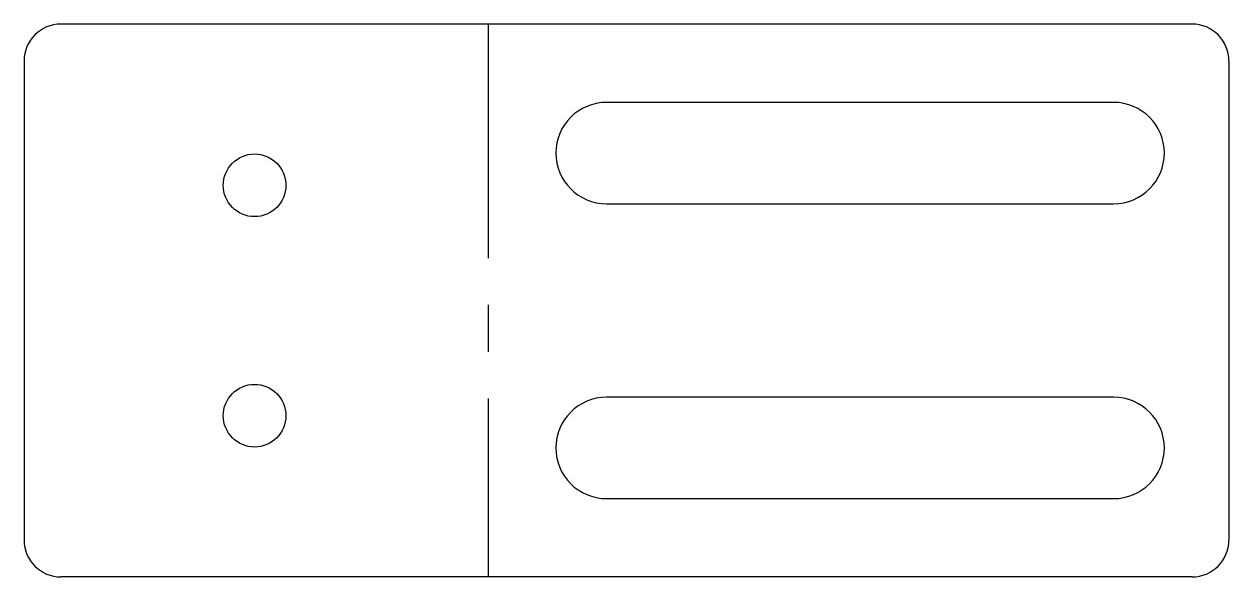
# Model space of a CAD drawing. Header units: millimetres. Extents: x -25 to 40.3, y 0 to 30.
import ezdxf

# ---------------------------------------------------------------- set-up
doc = ezdxf.new("R2010")
doc.units = ezdxf.units.MM
doc.linetypes.add('CENTERX2', pattern=[20.32, 12.7, -2.54, 2.54, -2.54])

msp = doc.modelspace()

# ---------------------------------------------------------------- linework, layer by layer
at = {"color": 7, "linetype": 'Continuous', "lineweight": 25}
for p, q in [((38.335, 30), (-23, 30)), ((-25, 28), (-25, 2)), ((40.335, 28), (40.335, 2)), ((34.085, 25.75), (6.585, 25.75)), ((6.585, 20.25), (34.085, 20.25)), ((34.085, 9.75), (6.585, 9.75)), ((6.585, 4.25), (34.085, 4.25)), ((38.335, 0), (-23, 0))]:
    msp.add_line(p, q, dxfattribs=at)
at = {"color": 7, "linetype": 'CENTERX2'}
msp.add_line((0.168, 30), (0.168, 0), dxfattribs=at)
at = {"color": 7, "linetype": 'Continuous', "lineweight": 25}
for centre in [(-12.5, 21.25), (-12.5, 8.75)]:
    msp.add_circle(centre, 1.7, dxfattribs=at)
for centre, radius, start, end in [((-23, 28), 2, 90, 180), ((38.335, 28), 2, 0, 90), ((6.585, 23), 2.75, 90, 270), ((34.085, 23), 2.75, 270, 90), ((6.585, 7), 2.75, 90, 270), ((34.085, 7), 2.75, 270, 90), ((-23, 2), 2, 180, 270), ((38.335, 2), 2, 270, 0)]:
    msp.add_arc(centre, radius, start, end, dxfattribs=at)

doc.saveas('drawing.dxf')
